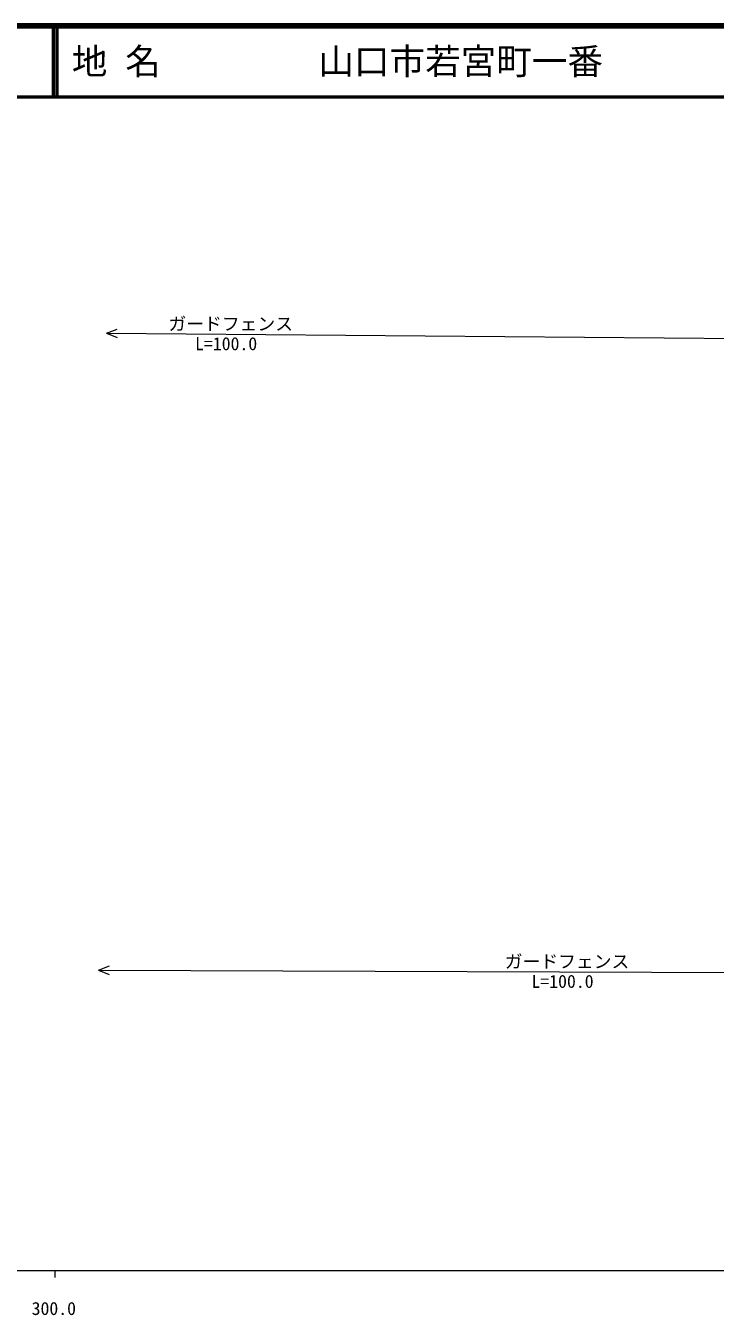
# Model space of a CAD drawing. Units: millimetres, scale not verified. Extents: x 40000 to 680000, y 20000 to 380000.
# Drawn here: x 363906 to 460794, y 198715 to 380000 of the extents above; entities that cross this region are included whole.
import ezdxf
from ezdxf.enums import TextEntityAlignment as Align

# ---------------------------------------------------------------- set-up
doc = ezdxf.new("R2010")
doc.units = ezdxf.units.MM
doc.header["$LTSCALE"] = 1000
for name, color, linetype, lineweight in [('M-STR-HTXT', 7, 'Continuous', 13), ('M-TTL', 2, 'Continuous', 140), ('M-TTL-BAND', 7, 'Continuous', 13), ('M-TTL-LINE', 7, 'Continuous', 50)]:
    doc.layers.add(name, color=color, linetype=linetype, lineweight=lineweight)
doc.layers.add('M-TTL-TXT', color=7, linetype='Continuous')
doc.styles.add('ＭＳ ゴシック', font='')
doc.styles.get('ＭＳ ゴシック').set_extended_font_data('MS Gothic')

msp = doc.modelspace()

# ---------------------------------------------------------------- linework, layer by layer
at = {"layer": 'M-STR-HTXT'}
for p, q in [((375252, 336783), (376757, 337370)), ((375252, 336783), (475123, 335933)), ((375252, 336783), (376747, 336170)), ((374145, 247235), (375647, 247829)), ((374145, 247235), (474508, 246854)), ((374145, 247235), (375643, 246629))]:
    msp.add_line(p, q, dxfattribs=at)
at = {"layer": 'M-TTL'}
msp.add_line((680000, 380000), (40000, 380000), dxfattribs=at)
at = {"layer": 'M-TTL-BAND'}
for p, q in [((40000, 205000), (579000, 205000)), ((368000, 205000), (368000, 204000))]:
    msp.add_line(p, q, dxfattribs=at)
at = {"layer": 'M-TTL-LINE'}
for p, q in [((367750, 380000), (367750, 370000)), ((368250, 380000), (368250, 370000)), ((40000, 370000), (680000, 370000))]:
    msp.add_line(p, q, dxfattribs=at)

# ---------------------------------------------------------------- texts
at = {"layer": 'M-STR-HTXT', "style": 'ＭＳ ゴシック'}
for s, p in [('ガードフェンス', (392711, 336634)), ('L=100.0', (392062, 333840)), ('ガードフェンス', (439972, 246985)), ('L=100.0', (439336, 244187))]:
    msp.add_text(s, height=1833, dxfattribs=at).set_placement(p, align=Align.BOTTOM_CENTER)
at = {"layer": 'M-TTL-BAND', "style": 'ＭＳ ゴシック'}
msp.add_text('300.0', height=1833, dxfattribs=at).set_placement((367844, 198195), align=Align.BOTTOM_CENTER)
at = {"layer": 'M-TTL-TXT', "style": 'ＭＳ ゴシック'}
for s, p in [('地 名', (370380, 375000)), ('山口市若宮町一番', (405024, 375000))]:
    msp.add_text(s, height=3666, dxfattribs=at).set_placement(p, align=Align.MIDDLE_LEFT)

doc.saveas('drawing.dxf')
